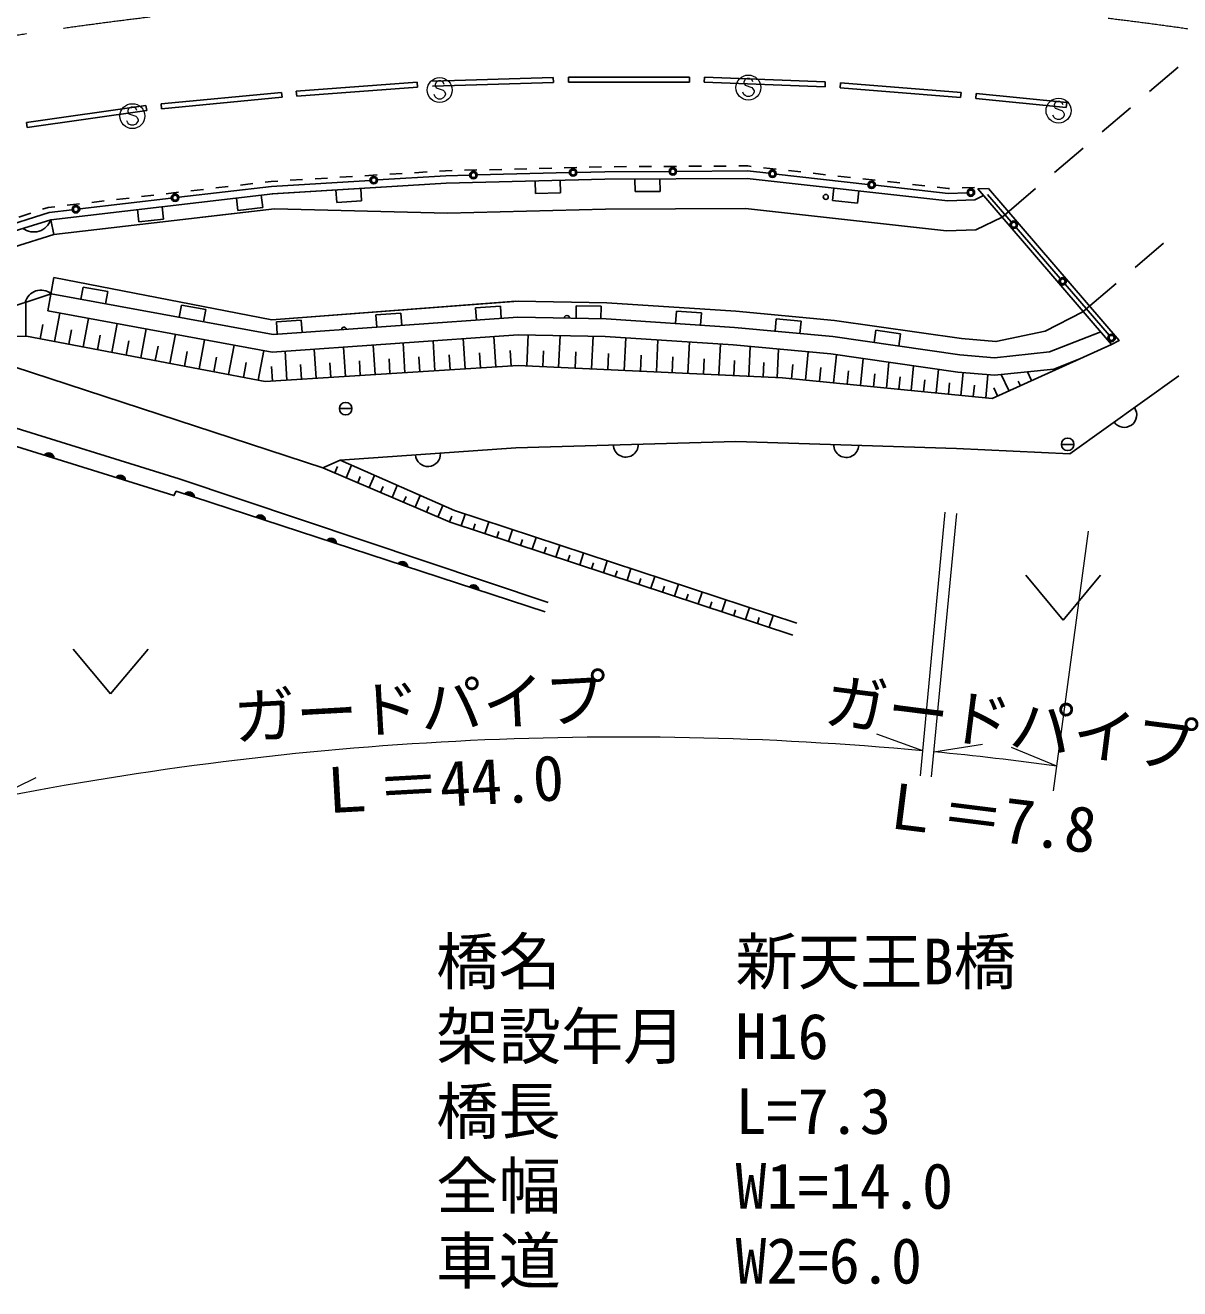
# Model space of a CAD drawing. Units: millimetres at full size, sheet at 1:1000; details may follow other scales. Extents: x 40000 to 680000, y 20000 to 380000.
# Drawn here: x 181779 to 228064, y 269086 to 319756 of the extents above; entities that cross this region are included whole.
import ezdxf
from ezdxf.enums import TextEntityAlignment as Align

# ---------------------------------------------------------------- set-up
doc = ezdxf.new("R2010")
doc.units = ezdxf.units.MM
doc.header["$LTSCALE"] = 1000
doc.linetypes.add('CHAIN', pattern=[18.5, 12, -1.5, 3.5, -1.5])
for name, color, linetype, lineweight in [('M-BGD', 7, 'Continuous', 25), ('M-BGD-HTXT', 7, 'Continuous', 13), ('M-BMK', 2, 'CHAIN', 13), ('M-STR-HTXT', 7, 'Continuous', 13)]:
    doc.layers.add(name, color=color, linetype=linetype, lineweight=lineweight)
doc.styles.add('ＭＳ ゴシック', font='')
doc.styles.get('ＭＳ ゴシック').set_extended_font_data('MS Gothic')

msp = doc.modelspace()

# ---------------------------------------------------------------- linework, layer by layer
at = {"layer": 'M-BGD'}
for p, q in [((226856, 317097), (227999, 318069)), ((192645, 317109), (197488, 317468)), ((192660, 316910), (197503, 317269)), ((197488, 317468), (197503, 317269)), ((198103, 317510), (202947, 317662)), ((198110, 317310), (202953, 317462)), ((202947, 317662), (202953, 317462)), ((203557, 317673), (208411, 317679)), ((203557, 317673), (203557, 317473)), ((203557, 317473), (208411, 317479)), ((208411, 317679), (208411, 317479)), ((209004, 317472), (209012, 317672)), ((209004, 317472), (213842, 317282)), ((209012, 317672), (213850, 317482)), ((213850, 317482), (213842, 317282)), ((214463, 317445), (214447, 317245)), ((214447, 317245), (219279, 316865)), ((214463, 317445), (219295, 317064)), ((187221, 316605), (192058, 317065)), ((187240, 316406), (192077, 316866)), ((192058, 317065), (192077, 316866)), ((192645, 317109), (192660, 316910)), ((219295, 317064), (219279, 316865)), ((219907, 317020), (219887, 316821)), ((219887, 316821), (223515, 316456)), ((219907, 317020), (223535, 316655)), ((181822, 315854), (186619, 316536)), ((181850, 315656), (186647, 316338)), ((186619, 316536), (186647, 316338)), ((187221, 316605), (187240, 316406)), ((223535, 316655), (223515, 316456)), ((224952, 315477), (226094, 316449)), ((181822, 315854), (181850, 315656)), ((223047, 313857), (224190, 314829)), ((194895, 313691), (194396, 313660)), ((195893, 313752), (195394, 313721)), ((198641, 313720), (195900, 313552)), ((196891, 313813), (196392, 313783)), ((197889, 313875), (197390, 313844)), ((198633, 313920), (198389, 313905)), ((198888, 313927), (198633, 313920)), ((199595, 313744), (198641, 313720)), ((199888, 313952), (199388, 313939)), ((203593, 313845), (199895, 313752)), ((200887, 313977), (200388, 313964)), ((201887, 314002), (201387, 313990)), ((202887, 314027), (202387, 314015)), ((203886, 314052), (203387, 314040)), ((205016, 313881), (203893, 313852)), ((204886, 314077), (204386, 314065)), ((207593, 313895), (205016, 313881)), ((205886, 314086), (205386, 314083)), ((206886, 314091), (206386, 314088)), ((207886, 314097), (207386, 314094)), ((210736, 313914), (207893, 313897)), ((208886, 314103), (208386, 314100)), ((209886, 314109), (209386, 314106)), ((210747, 314114), (210386, 314112)), ((211588, 313818), (210736, 313914)), ((210885, 314098), (210747, 314114)), ((211879, 313987), (211382, 314042)), ((215563, 313373), (211886, 313785)), ((212873, 313876), (212376, 313931)), ((213866, 313764), (213370, 313820)), ((214860, 313653), (214363, 313709)), ((191653, 313291), (187933, 312858)), ((188920, 313174), (188423, 313116)), ((189913, 313289), (189416, 313232)), ((190906, 313405), (190410, 313347)), ((191641, 313491), (191403, 313463)), ((191901, 313507), (191641, 313491)), ((195601, 313534), (191653, 313291)), ((192899, 313568), (192400, 313537)), ((193897, 313629), (193398, 313599)), ((194234, 313150), (194265, 312651)), ((195263, 312712), (195232, 313211)), ((202225, 313510), (202237, 313011)), ((203237, 313036), (203224, 313535)), ((206224, 313588), (206227, 313088)), ((207227, 313093), (207224, 313593)), ((214202, 313224), (214146, 312727)), ((215854, 313542), (215357, 313597)), ((218777, 313013), (215861, 313340)), ((216848, 313431), (216351, 313486)), ((217842, 313319), (217345, 313375)), ((218785, 313214), (218339, 313264)), ((218836, 313215), (218785, 313214)), ((219835, 313250), (219335, 313233)), ((220940, 312065), (222286, 313209)), ((191699, 312994), (182799, 311958)), ((187635, 312823), (183960, 312395)), ((184947, 312711), (184450, 312653)), ((185940, 312827), (185443, 312769)), ((186933, 312942), (186436, 312885)), ((187926, 313058), (187430, 313000)), ((190249, 312825), (190306, 312329)), ((191300, 312444), (191242, 312941)), ((194265, 312651), (195263, 312712)), ((202237, 313011), (203237, 313036)), ((206227, 313088), (207227, 313093)), ((214146, 312727), (215140, 312616)), ((215140, 312616), (215196, 313112)), ((219542, 313040), (218777, 313013)), ((220203, 312922), (219852, 312750)), ((221312, 311870), (220361, 312971)), ((182736, 312252), (180101, 311407)), ((181999, 312218), (181525, 312060)), ((182694, 312449), (182474, 312376)), ((182960, 312480), (182694, 312449)), ((183662, 312360), (182736, 312252)), ((183953, 312595), (183457, 312538)), ((186275, 312362), (186333, 311866)), ((187327, 311981), (187269, 312478)), ((191768, 312398), (188881, 312062)), ((190306, 312329), (191300, 312444)), ((176129, 309869), (182799, 311958)), ((182799, 311958), (182924, 311368)), ((186333, 311866), (187327, 311981)), ((223273, 309600), (221508, 311643)), ((226275, 310043), (227416, 311016)), ((182918, 309637), (182687, 308298)), ((184104, 309258), (184013, 308767)), ((185087, 309078), (184104, 309258)), ((225234, 307330), (223469, 309373)), ((224197, 308271), (225514, 309394)), ((182814, 308987), (177640, 307264)), ((181805, 307281), (181800, 308649)), ((184997, 308586), (185087, 309078)), ((182946, 307071), (183162, 308211)), ((188038, 308537), (187948, 308045)), ((189022, 308356), (188038, 308537)), ((188931, 307865), (189022, 308356)), ((196837, 308214), (195839, 308144)), ((195839, 308144), (195874, 307645)), ((196872, 307716), (196837, 308214)), ((200827, 308496), (199829, 308425)), ((199829, 308425), (199865, 307927)), ((200862, 307997), (200827, 308496)), ((203869, 308502), (203860, 308002)), ((204869, 308484), (203869, 308502)), ((204860, 307984), (204869, 308484)), ((207887, 308295), (207854, 307796)), ((208885, 308229), (207887, 308295)), ((208852, 307730), (208885, 308229)), ((222669, 307487), (224185, 308261)), ((182376, 307178), (182484, 307749)), ((184094, 306853), (184311, 308000)), ((185247, 306635), (185466, 307789)), ((186408, 306415), (186627, 307576)), ((192847, 307933), (191849, 307863)), ((191849, 307863), (191884, 307364)), ((192882, 307434), (192847, 307933)), ((211888, 307985), (211841, 307487)), ((212884, 307892), (211888, 307985)), ((212837, 307394), (212884, 307892)), ((181835, 307281), (177640, 307264)), ((183520, 306962), (183629, 307535)), ((184670, 306744), (184780, 307321)), ((185827, 306525), (185937, 307105)), ((187575, 306194), (187796, 307361)), ((188748, 305972), (188971, 307146)), ((198204, 305898), (198128, 307102)), ((199418, 305974), (199341, 307188)), ((200641, 306051), (200564, 307274)), ((201884, 306092), (201941, 307336)), ((203164, 306033), (203223, 307313)), ((204481, 305972), (204542, 307289)), ((205795, 305912), (205856, 307226)), ((207084, 305852), (207144, 307141)), ((208349, 305794), (208407, 307058)), ((215885, 307528), (215815, 307033)), ((216875, 307387), (215885, 307528)), ((216805, 306892), (216875, 307387)), ((220695, 307067), (222669, 307487)), ((186991, 306305), (187102, 306888)), ((188161, 306083), (188273, 306670)), ((189929, 305748), (190152, 306929)), ((191116, 305524), (191341, 306711)), ((192271, 305525), (192198, 306684)), ((193440, 305598), (193366, 306767)), ((194617, 305672), (194543, 306850)), ((195803, 305747), (195729, 306933)), ((196999, 305822), (196924, 307017)), ((200029, 306013), (199991, 306624)), ((201262, 306090), (201223, 306711)), ((202524, 306063), (202553, 306703)), ((203822, 306003), (203853, 306661)), ((205138, 305942), (205168, 306599)), ((209589, 305736), (209646, 306976)), ((210786, 305681), (210841, 306878)), ((211929, 305628), (211982, 306771)), ((213061, 305527), (213173, 306659)), ((189339, 305860), (189450, 306450)), ((190522, 305636), (190635, 306230)), ((191691, 305488), (191655, 306068)), ((192855, 305561), (192819, 306146)), ((194028, 305635), (193991, 306224)), ((195210, 305709), (195173, 306303)), ((196401, 305784), (196364, 306382)), ((197601, 305860), (197563, 306462)), ((198811, 305936), (198772, 306543)), ((206440, 305882), (206470, 306526)), ((207717, 305823), (207746, 306455)), ((208969, 305765), (208997, 306385)), ((210187, 305709), (210215, 306307)), ((211357, 305655), (211384, 306226)), ((212495, 305583), (212551, 306149)), ((214188, 305416), (214299, 306542)), ((215268, 305309), (215374, 306389)), ((216303, 305207), (216405, 306242)), ((217298, 305108), (217396, 306101)), ((213625, 305472), (213680, 306035)), ((214728, 305362), (214781, 305902)), ((215785, 305258), (215836, 305776)), ((216801, 305158), (216850, 305654)), ((218293, 305010), (218387, 305960)), ((219288, 304912), (219379, 305830)), ((220284, 304813), (220375, 305741)), ((221210, 305107), (220905, 305745)), ((222112, 305538), (221960, 305857)), ((176563, 305114), (187950, 301561)), ((217796, 305059), (217843, 305534)), ((218791, 304961), (218836, 305420)), ((219786, 304862), (219832, 305326)), ((220759, 304891), (220606, 305210)), ((221661, 305322), (221585, 305482)), ((194377, 304382), (194877, 304382)), ((223320, 302949), (223820, 302949)), ((194400, 302311), (193711, 302006)), ((194186, 301803), (194293, 302054)), ((194646, 301606), (194860, 302108)), ((187950, 301561), (202743, 296611)), ((195106, 301410), (195211, 301656)), ((195565, 301213), (195776, 301706)), ((196025, 301017), (196128, 301259)), ((196485, 300820), (196691, 301304)), ((196945, 300624), (197046, 300861)), ((197405, 300427), (197607, 300901)), ((198324, 300035), (198523, 300499)), ((197864, 300231), (197964, 300463)), ((198784, 299838), (198882, 300068)), ((199258, 299679), (199414, 300154)), ((199733, 299523), (199811, 299760)), ((200208, 299367), (200364, 299841)), ((201158, 299054), (201314, 299529)), ((200683, 299210), (200761, 299448)), ((201632, 298897), (201711, 299135)), ((202107, 298741), (202264, 299216)), ((202582, 298584), (202660, 298822)), ((203057, 298428), (203214, 298903)), ((203532, 298271), (203610, 298509)), ((204007, 298115), (204163, 298590)), ((204482, 297959), (204560, 298196)), ((204957, 297802), (205113, 298277)), ((205906, 297489), (206063, 297964)), ((205432, 297646), (205510, 297883)), ((206381, 297333), (206460, 297570)), ((206856, 297176), (207013, 297651)), ((221889, 297703), (223389, 295903)), ((223389, 295903), (224889, 297703)), ((207331, 297020), (207409, 297257)), ((207806, 296863), (207962, 297338)), ((208281, 296707), (208359, 296944)), ((208756, 296551), (208912, 297025)), ((209231, 296394), (209309, 296632)), ((209706, 296238), (209862, 296713)), ((210181, 296081), (210259, 296319)), ((210655, 295925), (210812, 296400)), ((211130, 295768), (211209, 296006)), ((211605, 295612), (211762, 296087)), ((183702, 294741), (185202, 292941)), ((185202, 292941), (186702, 294741))]:
    msp.add_line(p, q, dxfattribs=at)
for points in [[(225329, 306953), (219971, 313192), (220391, 313215), (225641, 307116), (225329, 306953), (220543, 304788), (212135, 305619), (201546, 306108), (191400, 305470), (181835, 307281)], [(182799, 311958), (191699, 312994), (198654, 313421), (205021, 313581), (210720, 313613), (218766, 312713), (219852, 312750)], [(219852, 312750), (218766, 312713), (210720, 313613), (205021, 313581), (198654, 313421), (191672, 312992)], [(191768, 312398), (182924, 311368), (176438, 309337)], [(220940, 312065), (219894, 311551), (218719, 311510), (210657, 312413), (205039, 312381), (198706, 312222), (191768, 312398), (182924, 311368)], [(219894, 311551), (218719, 311510), (210657, 312413), (205039, 312381), (198706, 312222), (191768, 312398)], [(193711, 302006), (177640, 307264), (176129, 309869)], [(201443, 308693), (191666, 307936), (182918, 309637)], [(182918, 309637), (191666, 307936), (201538, 308694), (205090, 308630), (210268, 308288), (214229, 307916), (219319, 307191), (220695, 307067), (222669, 307487), (224185, 308261)], [(224894, 307460), (222846, 306656), (220637, 306420), (219244, 306545), (214153, 307270), (210216, 307640), (205063, 307980), (201527, 308044), (191723, 307352), (182814, 308987)], [(224839, 307438), (222846, 306656), (220637, 306420), (219244, 306545), (214153, 307270), (210216, 307640), (205063, 307980), (201527, 308044), (191723, 307352), (182814, 308987)], [(201538, 308694), (205090, 308630), (210268, 308288), (214229, 307916), (219319, 307191), (220695, 307067)], [(224087, 306391), (223014, 305970), (220643, 305717), (219164, 305849), (214071, 306575), (210160, 306942), (205033, 307280), (201545, 307343), (191684, 306648), (182687, 308298)], [(194400, 302311), (201443, 302809), (210269, 303064), (219118, 302782), (223652, 302562), (228027, 305701)], [(202619, 296230), (187830, 301070), (187742, 300893), (176355, 304446)], [(193711, 302006), (198809, 299827), (212555, 295299)], [(194400, 302311), (198985, 300296), (212711, 295774)]]:
    msp.add_lwpolyline(points, dxfattribs=at)
for centre, radius in [((195750, 313543), 150), ((195750, 313543), 120), ((195750, 313543), 100), ((199745, 313748), 150), ((199745, 313748), 120), ((199745, 313748), 100), ((203743, 313849), 150), ((203743, 313849), 120), ((203743, 313849), 100), ((207743, 313896), 150), ((207743, 313896), 120), ((207743, 313896), 100), ((211737, 313802), 150), ((211737, 313802), 120), ((211737, 313802), 100), ((215712, 313357), 150), ((215712, 313357), 120), ((215712, 313357), 100), ((219692, 313045), 150), ((219692, 313045), 120), ((219692, 313045), 100), ((187784, 312840), 150), ((187784, 312840), 120), ((187784, 312840), 100), ((213873, 312871), 100), ((183811, 312378), 150), ((183811, 312378), 120), ((183811, 312378), 100), ((221410, 311757), 150), ((221410, 311757), 120), ((221410, 311757), 100), ((223371, 309487), 150), ((223371, 309487), 120), ((223371, 309487), 100), ((225332, 307216), 150), ((225332, 307216), 120), ((225332, 307216), 100), ((194627, 304382), 250), ((223570, 302949), 250)]:
    msp.add_circle(centre, radius, dxfattribs=at)
for centre, radius, start, end in [((182119, 312180), 715, 232.8788, 341.8926), ((182406, 308487), 646, 50.7731, 166.0531), ((203492, 308019), 100, 353.1474, 184.7849), ((194560, 307549), 100, 5.8732, 182.1957), ((225839, 304131), 500, 215.6566, 35.6566), ((182721, 302399), 208, 358.929, 146.4086), ((182721, 302399), 167, 3.1561, 142.1815), ((182721, 302399), 125, 10.487, 134.8507), ((182721, 302399), 100, 18.3542, 126.9835), ((197922, 302560), 500, 184.0465, 4.0465), ((205856, 302937), 500, 181.6559, 1.6559), ((214693, 302923), 500, 178.1721, 358.1721), ((185585, 301505), 208, 358.929, 146.4086), ((185585, 301505), 167, 3.1561, 142.1815), ((185585, 301505), 125, 10.487, 134.8507), ((185585, 301505), 100, 18.3542, 126.9835), ((188345, 300840), 208, 358.1388, 145.6184), ((188345, 300840), 167, 2.366, 141.3913), ((188345, 300840), 125, 9.6968, 134.0605), ((188345, 300840), 100, 17.564, 126.1933), ((191196, 299907), 208, 358.1388, 145.6184), ((191196, 299907), 167, 2.366, 141.3913), ((191196, 299907), 125, 9.6968, 134.0605), ((191196, 299907), 100, 17.564, 126.1933), ((194047, 298974), 208, 358.1388, 145.6184), ((194047, 298974), 167, 2.366, 141.3913), ((194047, 298974), 125, 9.6968, 134.0605), ((194047, 298974), 100, 17.564, 126.1933), ((196898, 298041), 208, 358.1388, 145.6184), ((196898, 298041), 167, 2.366, 141.3913), ((196898, 298041), 125, 9.6968, 134.0605), ((196898, 298041), 100, 17.564, 126.1933), ((199749, 297108), 208, 358.1388, 145.6184), ((199749, 297108), 167, 2.366, 141.3913), ((199749, 297108), 125, 9.6968, 134.0605), ((199749, 297108), 100, 17.564, 126.1933)]:
    msp.add_arc(centre, radius, start, end, dxfattribs=at)
at = {"layer": 'M-BGD-HTXT'}
for p, q in [((198258, 317477), (198212, 317386)), ((198212, 317386), (198212, 317340)), ((198212, 317340), (198258, 317249)), ((198348, 317522), (198258, 317477)), ((198258, 317249), (198530, 317158)), ((198439, 317522), (198348, 317522)), ((198530, 317477), (198439, 317522)), ((198576, 317386), (198530, 317477)), ((210636, 317576), (210590, 317485)), ((210590, 317485), (210590, 317440)), ((210590, 317440), (210636, 317349)), ((210727, 317621), (210636, 317576)), ((210636, 317349), (210909, 317258)), ((210818, 317621), (210727, 317621)), ((210909, 317576), (210818, 317621)), ((210954, 317485), (210909, 317576)), ((210909, 317258), (210954, 317212)), ((210954, 317212), (211000, 317121)), ((198212, 316886), (198167, 316977)), ((198258, 316840), (198212, 316886)), ((198348, 316795), (198258, 316840)), ((198439, 316795), (198348, 316795)), ((198530, 316840), (198439, 316795)), ((198530, 317158), (198576, 317113)), ((198576, 316886), (198530, 316840)), ((198576, 317113), (198621, 317022)), ((198621, 316977), (198576, 316886)), ((198621, 317022), (198621, 316977)), ((210590, 316985), (210545, 317076)), ((210636, 316940), (210590, 316985)), ((210727, 316894), (210636, 316940)), ((210818, 316894), (210727, 316894)), ((210909, 316940), (210818, 316894)), ((210954, 316985), (210909, 316940)), ((211000, 317076), (210954, 316985)), ((211000, 317121), (211000, 317076)), ((223160, 316698), (223069, 316653)), ((223251, 316698), (223160, 316698)), ((223341, 316653), (223251, 316698)), ((185937, 316429), (185891, 316338)), ((185891, 316338), (185891, 316292)), ((185891, 316292), (185937, 316202)), ((186028, 316474), (185937, 316429)), ((185937, 316202), (186210, 316111)), ((186119, 316474), (186028, 316474)), ((186210, 316429), (186119, 316474)), ((186255, 316338), (186210, 316429)), ((223069, 316653), (223023, 316562)), ((223023, 316562), (223023, 316517)), ((223023, 316517), (223069, 316426)), ((223069, 316426), (223341, 316335)), ((223387, 316562), (223341, 316653)), ((223341, 316335), (223387, 316289)), ((223387, 316289), (223432, 316198)), ((223432, 316198), (223432, 316153)), ((185891, 315838), (185846, 315929)), ((185937, 315792), (185891, 315838)), ((186028, 315747), (185937, 315792)), ((186119, 315747), (186028, 315747)), ((186210, 315792), (186119, 315747)), ((186210, 316111), (186255, 316065)), ((186255, 315838), (186210, 315792)), ((186255, 316065), (186301, 315974)), ((186301, 315929), (186255, 315838)), ((186301, 315974), (186301, 315929)), ((223023, 316062), (222978, 316153)), ((223069, 316017), (223023, 316062)), ((223160, 315971), (223069, 316017)), ((223251, 315971), (223160, 315971)), ((223341, 316017), (223251, 315971)), ((223387, 316062), (223341, 316017)), ((223432, 316153), (223387, 316062))]:
    msp.add_line(p, q, dxfattribs=at)
for centre in [(210772, 317258), (198394, 317158), (223205, 316335), (186073, 316111)]:
    msp.add_circle(centre, 500, dxfattribs=at)
at = {"layer": 'M-BMK'}
msp.add_arc((205771, 161212), 160000, 72.10558, 115.60679, dxfattribs=at)
at = {"layer": 'M-STR-HTXT'}
for p, q in [((217675, 289661), (218653, 300225)), ((218116, 289620), (219131, 300179)), ((222999, 289056), (224402, 299468)), ((217767, 290657), (215921, 291330)), ((218211, 290615), (220150, 290931)), ((223132, 290047), (221316, 290796)), ((180450, 288722), (182216, 289582))]:
    msp.add_line(p, q, dxfattribs=at)
for start, end in [(84.70539, 101.23157), (82.32528, 84.50862)]:
    msp.add_arc((205771, 161212), 130000, start, end, dxfattribs=at)

# ---------------------------------------------------------------- texts
at = {"layer": 'M-STR-HTXT', "style": 'ＭＳ ゴシック'}
for s, rotation, p in [('ガードパイプ', 3.16, (197691, 290955)), ('ガードパイプ', 352.773, (221118, 290303)), ('Ｌ＝44.0', 3.18, (198464, 287860)), ('Ｌ＝7.8', 352.886, (220191, 286535))]:
    msp.add_text(s, height=1833, rotation=rotation, dxfattribs=at).set_placement(p, align=Align.BOTTOM_CENTER)
for s, p in [('橋名', (198251, 280744)), ('新天王B橋', (210251, 280744)), ('架設年月', (198251, 277744)), ('H16', (210251, 277744)), ('橋長', (198251, 274744)), ('L=7.3', (210251, 274744)), ('全幅', (198251, 271744)), ('W1=14.0', (210251, 271744)), ('車道', (198251, 268744)), ('W2=6.0', (210251, 268744))]:
    msp.add_text(s, height=1833, rotation=359.999, dxfattribs=at).set_placement(p, align=Align.BOTTOM_LEFT)

doc.saveas('drawing.dxf')
